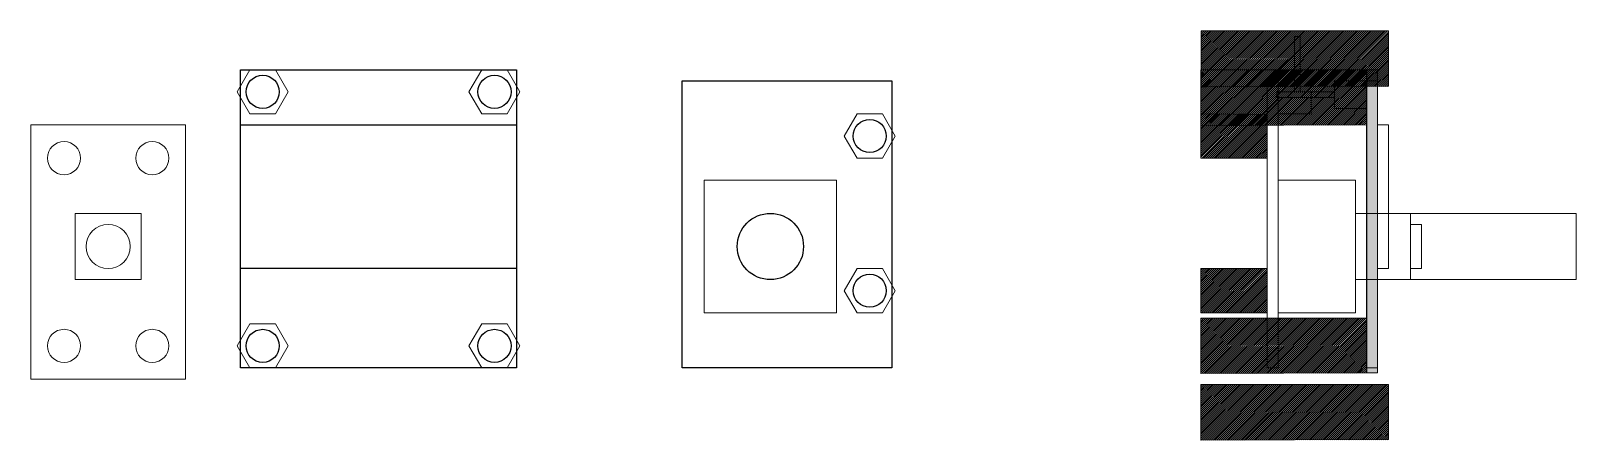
# Model space of a CAD drawing. Header units: centimetres. Extents: x -19 to 121, y -34 to 4.
import ezdxf

# ---------------------------------------------------------------- set-up
doc = ezdxf.new("R2010")
doc.units = ezdxf.units.CM
doc.layers.get('0').update_dxf_attribs({"lineweight": 25, "true_color": 0xffffff})
doc.layers.add('Middle Panel', color=3, linetype='Continuous', lineweight=25, true_color=0x00ff00)
pattern_1 = [(45, (0, 0), (-0.08838835, 0.08838835), [])]

# ---------------------------------------------------------------- blocks, each defined once
blk = doc.blocks.new('RotaryEncoder_Side')
at = {"lineweight": 0, "flags": 128}
for points in [[(2.5, 25), (3, 25), (3, 30), (2.5, 30)], [(0, 26), (1, 26), (1, 0), (0, 0)], [(1, 25), (4, 25), (4, 23), (1, 23)], [(1, 17), (8, 17), (8, 5), (1, 5)], [(8, 14), (28, 14), (28, 8), (8, 8)]]:
    blk.add_lwpolyline(points, close=True, dxfattribs=at)
blk = doc.blocks.new('Pushbutton_Side')
at = {"color": 0, "lineweight": 0, "flags": 128}
for points in [[(0, 6), (3, 6), (3, 0), (0, 0)], [(3, 5), (4, 5), (4, 1), (3, 1)]]:
    blk.add_lwpolyline(points, close=True, dxfattribs=at)
blk = doc.blocks.new('GraphicDisplay_Side')
at = {"lineweight": 0, "flags": 128}
for points in [[(0, 26), (-2.9, 26), (-2.9, 23.5), (0, 23.5)], [(0, 26), (1, 26), (1, 0), (0, 0)], [(-2.9, 25), (-8.1, 25), (-8.1, 24.5), (-2.9, 24.5)], [(1, 22), (2, 22), (2, 9), (1, 9)]]:
    blk.add_lwpolyline(points, close=True, dxfattribs=at)

msp = doc.modelspace()

# ---------------------------------------------------------------- hatches: boundary and pattern name
at = {"lineweight": 0, "true_color": 0xff0000}
h = msp.add_hatch(dxfattribs=at)
h.set_pattern_fill('CLAY', color=1, scale=0.25, style=0)
h.set_pattern_definition(pattern_1)
h.paths.add_polyline_path([(87.02, 3.51), (104, 3.51), (104, -1.52), (87.02, -1.54)])
h = msp.add_hatch(dxfattribs=at)
h.set_pattern_fill('NET', color=1, scale=0.25, angle=45, style=0)
h.set_pattern_definition(pattern_1)
h.paths.add_polyline_path([(87, 0), (102, 0), (102, -5), (87, -5.05)])
h = msp.add_hatch(dxfattribs=at)
h.set_pattern_fill('NET', color=1, scale=0.25, angle=45, style=0)
h.set_pattern_definition(pattern_1)
h.paths.add_polyline_path([(87, -4), (93, -4.05), (93, -8), (87, -8)])
h = msp.add_hatch(dxfattribs=at)
h.set_pattern_fill('NET', color=1, scale=0.25, angle=45, style=0)
h.set_pattern_definition(pattern_1)
h.paths.add_polyline_path([(87, -18), (93, -18), (93, -22), (87, -22)])
h = msp.add_hatch(dxfattribs=at)
h.set_pattern_fill('NET', color=1, scale=0.25, angle=45, style=0)
h.set_pattern_definition(pattern_1)
h.paths.add_polyline_path([(87, -22.5), (102, -22.5), (102.04, -27.45), (87, -27.5)])
h = msp.add_hatch(dxfattribs=at)
h.set_pattern_fill('CLAY', color=1, scale=0.25, style=0)
h.set_pattern_definition(pattern_1)
h.paths.add_polyline_path([(87, -28.48), (104, -28.48), (104, -33.51), (87, -33.52)])
at = {"layer": 'Middle Panel', "lineweight": 0}
msp.add_hatch(color=256, dxfattribs=at).paths.add_polyline_path([(103, 0), (102.04, 0), (102.04, -27.45), (103, -27.45)])

# ---------------------------------------------------------------- linework, layer by layer
at = {"color": 1, "lineweight": 0, "true_color": 0xff0000, "flags": 128}
for points in [[(87.02, 3.51), (104, 3.51), (104, -1.49), (87.02, -1.54)], [(4.31, -2), (3.15, 0), (0.85, 0), (-0.31, -2), (0.85, -4), (3.15, -4)], [(25.31, -2), (24.15, 0), (21.85, 0), (20.69, -2), (21.85, -4), (24.15, -4)], [(87, 0), (102, 0), (102, -5), (87, -5.05)], [(59.31, -6), (58.15, -4), (55.85, -4), (54.69, -6), (55.85, -8), (58.15, -8)], [(87, -4), (93, -4.05), (93, -8), (87, -8)], [(59.31, -20), (58.15, -18), (55.85, -18), (54.69, -20), (55.85, -22), (58.15, -22)], [(87, -18), (93, -18), (93, -22), (87, -22)], [(4.31, -25), (3.15, -23), (0.85, -23), (-0.31, -25), (0.85, -27), (3.15, -27)], [(25.31, -25), (24.15, -23), (21.85, -23), (20.69, -25), (21.85, -27), (24.15, -27)], [(87, -22.5), (102, -22.5), (102.04, -27.45), (87, -27.5)], [(87, -28.48), (104, -28.48), (104, -33.48), (87, -33.52)]]:
    msp.add_lwpolyline(points, close=True, dxfattribs=at)
at = {"flags": 128}
for points in [[(0, 0), (25, 0), (25, -27), (0, -27)], [(40, -1), (59, -1), (59, -27), (40, -27)], [(0, -5), (25, -5), (25, -18), (0, -18)]]:
    msp.add_lwpolyline(points, close=True, dxfattribs=at)
at = {"lineweight": 0, "flags": 128}
for points in [[(54, -10), (42, -10), (42, -22), (54, -22)], [(-15, -13), (-9, -13), (-9, -19), (-15, -19)]]:
    msp.add_lwpolyline(points, close=True, dxfattribs=at)
for centre, radius in [((2, -2), 1.5), ((23, -2), 1.5), ((57, -6), 1.5), ((48, -16), 3), ((57, -20), 1.5), ((2, -25), 1.5), ((23, -25), 1.5)]:
    msp.add_circle(centre, radius)
at = {"lineweight": 0}
msp.add_circle((-12, -16), 2, dxfattribs=at)
at = {"layer": 'Middle Panel', "lineweight": 0, "flags": 128}
for points in [[(103, 0), (102.04, 0), (102.04, -27.45), (103, -27.45)], [(-19, -5), (-5, -5), (-5, -28), (-19, -28)]]:
    msp.add_lwpolyline(points, close=True, dxfattribs=at)
at = {"layer": 'Middle Panel', "lineweight": 0}
for centre in [(-16, -8), (-8, -8), (-16, -25), (-8, -25)]:
    msp.add_circle(centre, 1.5, dxfattribs=at)

# ---------------------------------------------------------------- block references
at = {"color": 1, "lineweight": 0, "true_color": 0xff0000}
msp.add_blockref('RotaryEncoder_Side', (93, -27), dxfattribs=at)
at = {"color": 4, "lineweight": 0, "true_color": 0x00ffff}
msp.add_blockref('GraphicDisplay_Side', (102, -27), dxfattribs=at)
at = {"color": 0, "lineweight": 0}
msp.add_blockref('Pushbutton_Side', (103, -19), dxfattribs=at)

doc.saveas('drawing.dxf')
